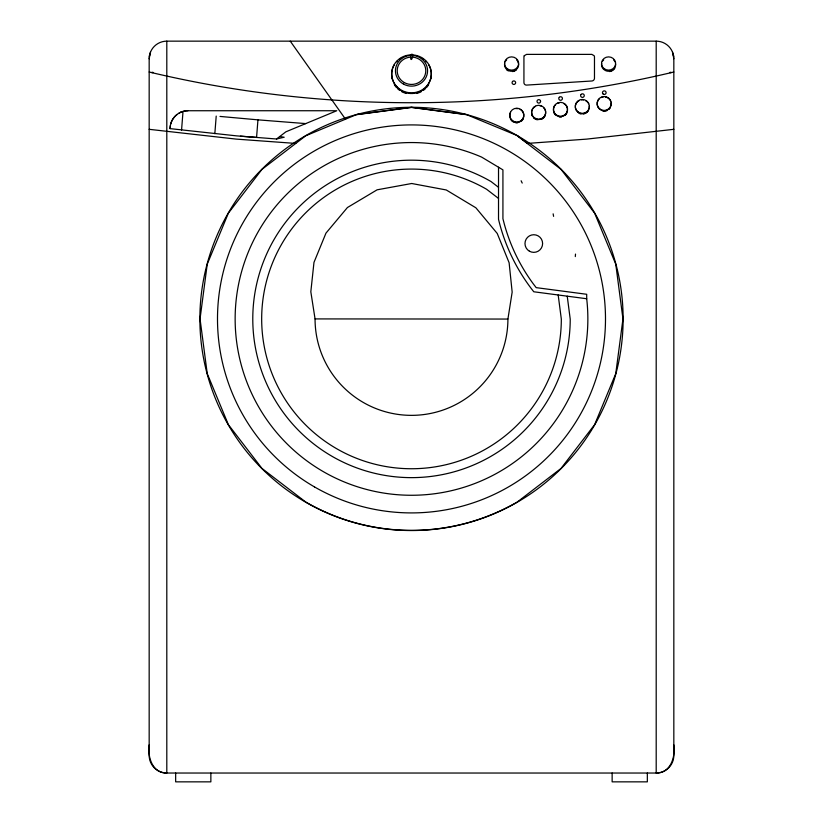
<?xml version="1.0" encoding="UTF-8"?>
<svg xmlns="http://www.w3.org/2000/svg" width="823" height="823" viewBox="0 0 823 823"><rect width="100%" height="100%" fill="white"/><g stroke="black" fill="none" stroke-linecap="round" stroke-linejoin="round"><path stroke-width="1.23" d="M673.831 744.866C675.56 756.769 670.735 773.219 656.198 773.034L166.802 773.034C152.265 773.219 147.44 756.769 149.169 744.866M656.198 41.15L656.198 773.034A17.633 17.633 0 0 0 673.831 755.401L673.831 58.783A17.633 17.633 0 0 0 656.198 41.15L166.802 41.15L166.802 773.034A17.633 17.633 0 0 1 149.169 755.401L149.169 58.783L150.506 52.034M170.073 128.625C170.022 121.547 174.558 114.767 181.111 112.103A17.88 17.88 0 0 1 187.953 110.735L336.761 110.735L285.89 131.814L276.518 138.994L236.613 135.867L170.073 128.625L170.402 125.425M181.564 130.044L182.943 112.463L180.834 112.237M214.834 133.665L216.212 116.084M220.008 116.424L257.949 119.849L256.57 137.431L240.45 136.165M575.308 256.591L575.503 254.081M149.765 54.308L149.323 56.489M507.945 318.913L512.163 292.103L509.118 262.753L497.226 233.454L475.879 207.797L446.261 189.969L411.706 183.498L377.119 189.815L347.419 207.53L325.97 233.125L313.974 262.403L310.827 291.774L315.055 318.913A96.435 96.435 0 0 0 411.397 415.358A96.435 96.435 0 0 0 507.914 319.057L315.055 318.913M510.579 112.226L509.849 114.284A7.057 6.995 0 0 0 516.628 122.534A7.057 6.995 0 0 0 523.788 114.592L523.15 112.504A7.057 6.965 0 0 0 520.136 109.387M505.24 61.818L505.373 61.447A7.047 6.409 0 0 1 506.711 59.842M410.646 54.915C415.564 50.717 410.06 67.167 410.615 54.863L412.385 54.976M394.32 64.77C388.837 73.607 392.571 85.973 401.583 90.911A19.742 19.402 0 0 0 421.417 90.911C430.429 85.973 434.163 73.607 428.68 64.77M410.739 54.709L412.261 54.709M396.717 61.818L397.468 60.912M399.525 59.472L401.583 58.022M579.269 100.499L577.53 101.682A7.057 6.965 0 0 0 579.999 113.348A7.057 6.965 0 0 0 589.319 105.838M276.518 138.994L284.192 137.235L279.738 136.536M673.831 72.013C502.112 112.967 320.888 112.967 149.169 72.013M356.771 114.644L411.5 107.443L466.23 114.644M673.831 129.324L586.676 139.118L527.214 143.428M295.786 143.428L236.324 139.118L149.169 129.324M257.949 119.849L305.714 123.594M586.696 298.739A176.359 176.359 0 0 1 400.945 494.952A176.359 176.359 0 0 1 239.966 277.948A176.359 176.359 0 0 1 481.63 157.1L502.925 169.867L502.925 218.723L504.468 224.648A182.048 182.048 0 0 0 533.232 283.781L536.185 287.639L586.696 294.284L586.696 298.739L533.788 291.774A186.461 186.461 0 0 1 498.522 219.278L498.522 167.223M421.417 58.022L423.475 59.472M585.678 100.643L587.427 101.959A7.057 6.965 0 0 1 588.692 103.749M527.461 143.418L517.317 135.641L466.271 114.5L411.5 107.288L356.729 114.5L305.765 135.774L261.971 169.373L228.362 213.178L207.242 264.173L200.04 318.902L207.242 373.642L228.362 424.637L261.971 468.431L305.765 502.04A211.408 211.346 0 0 0 517.235 502.04L561.029 468.431L594.638 424.637L615.758 373.642L622.96 318.902L615.758 264.173L594.638 213.178L561.029 169.373L517.235 135.774M498.522 187.315L491.074 181.574A158.726 158.726 0 0 0 262.434 264.399A158.726 158.726 0 0 0 383.693 475.18A158.726 158.726 0 0 0 570.226 319.159L567.232 296.167M498.522 198.436L486.609 189.269A149.827 149.827 0 0 0 270.788 267.454A149.827 149.827 0 0 0 385.257 466.425A149.827 149.827 0 0 0 561.327 319.139L558.179 294.984M425.532 60.912L426.283 61.818M290.252 41.15L345.578 119.284M521.113 180.762L522.214 183.076M672.494 52.034L673.831 58.783M614.976 61.818L614.946 61.704A7.047 6.409 0 0 0 613.691 60.048M517.986 61.818L518.583 63.7A7.057 6.646 0 0 1 516.463 69.389L514.653 70.583A7.037 6.769 0 0 1 508.244 70.449L506.484 69.183A7.057 6.646 0 0 1 504.643 63.402M610.789 101.682L610.532 100.838A7.057 6.965 0 0 0 605.44 97.001M673.235 54.308L673.677 56.489M553.138 213.836L553.601 216.356M671.465 72.527L670.189 72.249L670.189 72.805M647.341 773.034L647.341 781.85L612.137 781.85L612.137 773.034M210.863 773.034L210.863 781.85L175.659 781.85L175.659 773.034M152.811 72.805L152.811 72.249L151.535 72.527M431.293 76.364A19.845 18.98 0 0 1 430.954 78.833M428.68 84.615A19.845 18.98 0 0 1 426.417 87.65M425.532 88.545A19.845 18.98 0 0 1 423.578 90.191M421.417 91.569A19.845 18.98 0 0 1 416.633 93.462M406.367 93.462A19.845 18.98 0 0 1 401.583 91.569M399.422 90.191A19.845 18.98 0 0 1 397.468 88.545M396.583 87.65A19.845 18.98 0 0 1 394.32 84.615M392.046 78.833A19.845 18.98 0 0 1 391.707 76.364M523.006 119.17A7.057 6.965 0 0 1 521.669 120.899M517.739 122.771A7.057 6.965 0 0 1 515.527 122.72M513.449 121.999A7.057 6.965 0 0 1 510.435 118.882M544.847 116.249A7.057 6.965 0 0 1 541.699 119.222M537.378 119.798A7.057 6.965 0 0 1 533.541 117.761M532.286 115.971A7.057 6.965 0 0 1 531.648 113.883M566.697 113.337A7.057 6.965 0 0 1 565.36 115.066M561.43 116.938A7.057 6.965 0 0 1 559.218 116.887M555.381 114.85A7.057 6.965 0 0 1 554.126 113.049M588.538 110.416A7.057 6.965 0 0 1 583.281 114.016M581.069 113.965A7.057 6.965 0 0 1 578.991 113.255M610.388 107.504A7.057 6.965 0 0 1 609.051 109.233M607.24 110.477A7.057 6.965 0 0 1 602.92 111.054M516.463 69.801A7.057 6.635 0 0 1 512.534 71.58M508.244 70.85A7.057 6.635 0 0 1 506.484 69.595M149.169 58.783A17.633 17.633 0 0 1 166.802 41.15M581.388 99.871A7.057 6.965 0 0 1 583.589 99.912M602.374 61.447A7.047 6.409 0 0 1 603.712 59.842M615.573 63.7A7.057 6.646 0 0 1 613.454 69.389L611.643 70.583A7.037 6.769 0 0 1 605.244 70.449L603.485 69.183A7.057 6.646 0 0 1 601.644 63.402M516.69 60.048A7.047 6.409 0 0 1 517.945 61.704M179.013 113.132A17.715 17.509 0 0 1 187.953 110.735M170.69 123.995A18.044 17.89 0 0 1 177.068 114.428M515.846 108.626A7.057 6.965 0 0 1 518.058 108.667M535.578 106.311A7.057 6.995 0 0 0 531.648 113.543L532.286 115.642A7.057 6.995 0 0 0 544.847 115.92L545.577 113.852A7.057 6.995 0 0 0 543.736 107.782M539.898 105.725A7.057 6.995 0 0 1 541.987 106.455M611.17 102.926A7.057 6.965 0 0 1 604.02 110.827A7.057 6.965 0 0 1 597.231 102.608L597.961 100.56A7.057 6.965 0 0 1 599.298 98.822M601.119 97.577A7.057 6.965 0 0 1 603.228 96.949M563.827 103.554A7.057 6.965 0 0 1 566.697 112.998L565.36 114.736A7.057 6.965 0 0 1 555.381 114.51L554.126 112.71A7.057 6.965 0 0 1 555.607 104.655M557.428 103.41A7.057 6.965 0 0 1 559.537 102.782M603.043 93.976A1.811 1.78 0 0 1 602.94 91.487A1.749 1.718 0 0 1 605.533 91.384A1.811 1.78 0 0 1 605.625 93.873A1.749 1.718 0 0 1 603.136 93.976M581.089 94.388A1.811 1.78 0 0 0 581.192 96.877A1.749 1.718 0 0 0 583.785 96.785A1.811 1.78 0 0 0 583.682 94.285A1.749 1.718 0 0 0 581.192 94.388M559.249 97.289A1.811 1.78 0 0 0 559.342 99.778A1.749 1.718 0 0 0 561.944 99.686A1.811 1.78 0 0 0 561.842 97.196A1.749 1.718 0 0 0 559.342 97.289M614.791 68.155A7.057 6.635 0 0 1 609.534 71.58M540.557 101.322L540.516 101.774A1.769 1.749 0 0 1 537.11 101.918L537.038 101.466A1.811 1.78 0 0 1 537.501 100.19A1.749 1.718 0 0 1 539.991 100.097A1.811 1.78 0 0 1 540.557 101.322M524.282 55.697L524.128 56.005A3.169 2.881 0 0 0 523.932 57.024L523.932 82.588A2.52 2.459 0 0 0 526.576 85.098L591.83 80.993A2.819 2.747 0 0 0 593.928 79.841L594.124 79.543A3.014 2.901 0 0 0 594.473 78.175L594.473 57.024A3.138 2.85 0 0 0 594.113 55.697L591.83 54.38L526.576 54.38L524.282 55.697M512.564 81.477L512.307 81.858A1.852 1.8 0 0 0 512.369 83.617L513.048 84.234A1.728 1.687 0 0 0 514.807 84.162L515.424 83.493A1.852 1.8 0 0 0 515.352 81.734L514.684 81.117A1.728 1.687 0 0 0 512.924 81.189L512.564 81.477M403.465 84.08A16.069 15.38 0 0 0 427.569 70.768A16.069 15.38 0 0 0 403.465 57.456A16.069 15.38 0 0 0 403.465 84.08M397.468 87.269A19.845 18.98 0 0 0 430.666 78.761A19.845 18.98 0 0 0 406.367 55.511A19.845 18.98 0 0 0 397.468 87.269M404.35 82.609A14.289 13.672 0 0 0 425.789 70.768A14.289 13.672 0 0 0 404.35 58.927A14.289 13.672 0 0 0 404.35 82.609M512.235 120.467A7.057 6.965 0 0 0 523.737 116.403A7.057 6.965 0 0 0 514.416 108.605A7.057 6.965 0 0 0 512.235 120.467M534.076 117.555A7.057 6.965 0 0 0 545.577 113.492A7.057 6.965 0 0 0 536.257 105.694A7.057 6.965 0 0 0 534.076 117.555M555.926 114.644A7.057 6.965 0 0 0 567.428 110.57A7.057 6.965 0 0 0 558.107 102.772A7.057 6.965 0 0 0 555.926 114.644M577.767 111.722A7.057 6.965 0 0 0 589.268 107.659A7.057 6.965 0 0 0 579.948 99.861A7.057 6.965 0 0 0 577.767 111.722M599.617 108.811A7.057 6.965 0 0 0 611.119 104.747A7.057 6.965 0 0 0 601.798 96.939A7.057 6.965 0 0 0 599.617 108.811M305.683 502.184A211.624 211.624 0 0 0 623.124 318.913A211.624 211.624 0 0 0 305.683 135.641A211.624 211.624 0 0 0 305.683 502.184M314.499 486.918A193.991 193.991 0 0 0 605.491 318.913A193.991 193.991 0 0 0 314.499 150.907A193.991 193.991 0 0 0 314.499 486.918M529.384 251.18A8.816 8.816 0 0 0 542.614 243.546A8.816 8.816 0 0 0 529.384 235.913A8.816 8.816 0 0 0 529.384 251.18M507.03 68.566A7.057 6.635 0 0 0 518.531 64.688A7.057 6.635 0 0 0 509.211 57.26A7.057 6.635 0 0 0 507.03 68.566M604.02 68.566A7.057 6.635 0 0 0 615.522 64.688A7.057 6.635 0 0 0 606.212 57.26A7.057 6.635 0 0 0 604.02 68.566"/></g></svg>
